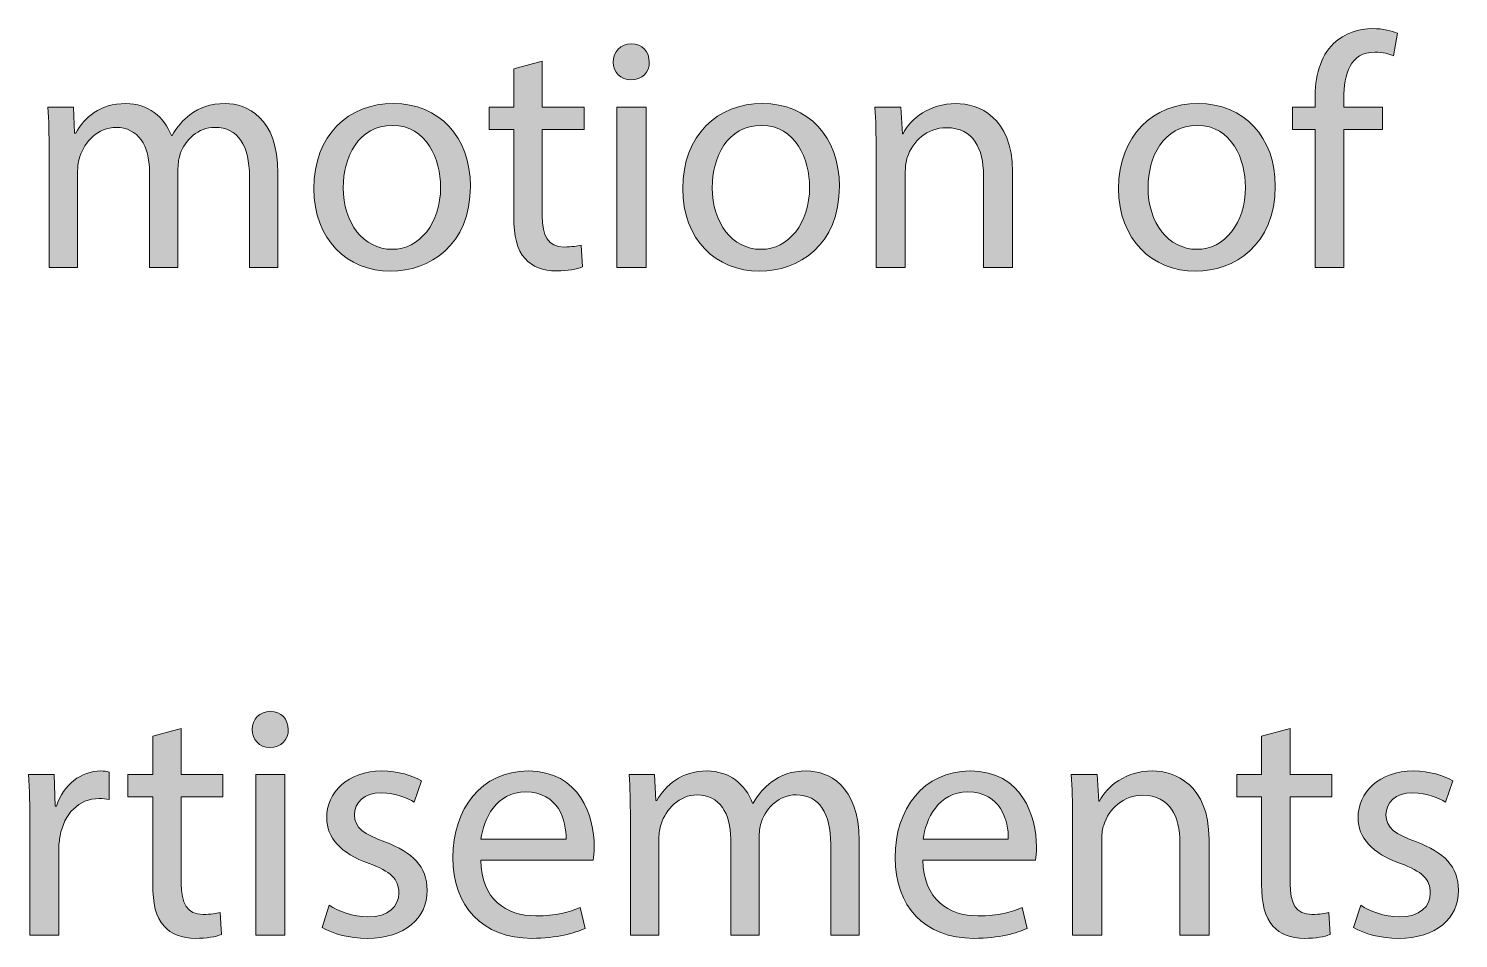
# Model space of a CAD drawing. Header units: inches. Extents: x 0.1 to 22.4, y -34.4 to -0.1.
# Drawn here: x 8.022 to 9.82, y -8.109 to -6.966 of the extents above; entities that cross this region are included whole.
import ezdxf

# ---------------------------------------------------------------- set-up
doc = ezdxf.new("R2010")
doc.units = ezdxf.units.IN
doc.header["$MEASUREMENT"] = 0
doc.layers.add('Layer 1', color=7, linetype='Continuous')

# ---------------------------------------------------------------- blocks, each defined once
blk = doc.blocks.new('block 9')
at = {"layer": 'Layer 1', "true_color": 0x231f20}
h = blk.add_hatch(color=250, dxfattribs=at)
h.dxf.hatch_style = 2
edge = h.paths.add_edge_path()
edge.add_spline(control_points=[(9.6399, -7.2661), (9.6399, -7.2661), (9.6399, -7.0924), (9.6399, -7.0924), (9.6399, -7.0924), (9.6116, -7.0924), (9.6116, -7.0924), (9.6116, -7.0924), (9.6116, -7.0645), (9.6116, -7.0645), (9.6116, -7.0645), (9.6399, -7.0645), (9.6399, -7.0645), (9.6399, -7.0645), (9.6399, -7.0549), (9.6399, -7.0549), (9.6399, -7.0266), (9.6462, -7.0007), (9.6632, -6.9845), (9.677, -6.9711), (9.6953, -6.9657), (9.7124, -6.9657), (9.7253, -6.9657), (9.7366, -6.9686), (9.7437, -6.9716), (9.7437, -6.9716), (9.7387, -6.9999), (9.7387, -6.9999), (9.7332, -6.9974), (9.7257, -6.9953), (9.7153, -6.9953), (9.6841, -6.9953), (9.6762, -7.0228), (9.6762, -7.0536), (9.6762, -7.0536), (9.6762, -7.0645), (9.6762, -7.0645), (9.6762, -7.0645), (9.7249, -7.0645), (9.7249, -7.0645), (9.7249, -7.0645), (9.7249, -7.0924), (9.7249, -7.0924), (9.7249, -7.0924), (9.6762, -7.0924), (9.6762, -7.0924), (9.6762, -7.0924), (9.6762, -7.2661), (9.6762, -7.2661), (9.6762, -7.2661), (9.6399, -7.2661), (9.6399, -7.2661)], knot_values=[0, 0, 0, 0, 1, 1, 1, 2, 2, 2, 3, 3, 3, 4, 4, 4, 5, 5, 5, 6, 6, 6, 7, 7, 7, 8, 8, 8, 9, 9, 9, 10, 10, 10, 11, 11, 11, 12, 12, 12, 13, 13, 13, 14, 14, 14, 15, 15, 15, 16, 16, 16, 17, 17, 17, 17], degree=3, periodic=1)
h = blk.add_hatch(color=250, dxfattribs=at)
h.dxf.hatch_style = 2
edge = h.paths.add_edge_path()
edge.add_spline(control_points=[(8.8024, -7.0078), (8.8028, -7.0203), (8.7937, -7.0303), (8.7791, -7.0303), (8.7662, -7.0303), (8.757, -7.0203), (8.757, -7.0078), (8.757, -6.9949), (8.7666, -6.9849), (8.7799, -6.9849), (8.7937, -6.9849), (8.8024, -6.9949), (8.8024, -7.0078)], knot_values=[0, 0, 0, 0, 1, 1, 1, 2, 2, 2, 3, 3, 3, 4, 4, 4, 4], degree=3, periodic=1)
h.paths.add_polyline_path([(8.7616, -7.2661), (8.7616, -7.0645), (8.7983, -7.0645), (8.7983, -7.2661)])
h = blk.add_hatch(color=250, dxfattribs=at)
h.dxf.hatch_style = 2
edge = h.paths.add_edge_path()
edge.add_spline(control_points=[(8.6678, -7.0066), (8.6678, -7.0066), (8.6678, -7.0645), (8.6678, -7.0645), (8.6678, -7.0645), (8.7203, -7.0645), (8.7203, -7.0645), (8.7203, -7.0645), (8.7203, -7.0924), (8.7203, -7.0924), (8.7203, -7.0924), (8.6678, -7.0924), (8.6678, -7.0924), (8.6678, -7.0924), (8.6678, -7.2011), (8.6678, -7.2011), (8.6678, -7.2261), (8.6749, -7.2403), (8.6953, -7.2403), (8.7049, -7.2403), (8.712, -7.239), (8.7166, -7.2378), (8.7166, -7.2378), (8.7183, -7.2653), (8.7183, -7.2653), (8.7112, -7.2682), (8.6999, -7.2703), (8.6858, -7.2703), (8.6687, -7.2703), (8.6549, -7.2649), (8.6462, -7.2549), (8.6358, -7.244), (8.632, -7.2261), (8.632, -7.2024), (8.632, -7.2024), (8.632, -7.0924), (8.632, -7.0924), (8.632, -7.0924), (8.6008, -7.0924), (8.6008, -7.0924), (8.6008, -7.0924), (8.6008, -7.0645), (8.6008, -7.0645), (8.6008, -7.0645), (8.632, -7.0645), (8.632, -7.0645), (8.632, -7.0645), (8.632, -7.0161), (8.632, -7.0161), (8.632, -7.0161), (8.6678, -7.0066), (8.6678, -7.0066)], knot_values=[0, 0, 0, 0, 1, 1, 1, 2, 2, 2, 3, 3, 3, 4, 4, 4, 5, 5, 5, 6, 6, 6, 7, 7, 7, 8, 8, 8, 9, 9, 9, 10, 10, 10, 11, 11, 11, 12, 12, 12, 13, 13, 13, 14, 14, 14, 15, 15, 15, 16, 16, 16, 17, 17, 17, 17], degree=3, periodic=1)
h = blk.add_hatch(color=250, dxfattribs=at)
h.dxf.hatch_style = 2
edge = h.paths.add_edge_path()
edge.add_spline(control_points=[(8.0474, -7.1191), (8.0474, -7.0982), (8.047, -7.0811), (8.0458, -7.0645), (8.0458, -7.0645), (8.0779, -7.0645), (8.0779, -7.0645), (8.0779, -7.0645), (8.0795, -7.097), (8.0795, -7.097), (8.0795, -7.097), (8.0808, -7.097), (8.0808, -7.097), (8.092, -7.0778), (8.1108, -7.0599), (8.1441, -7.0599), (8.1716, -7.0599), (8.1924, -7.0766), (8.2012, -7.1003), (8.2012, -7.1003), (8.202, -7.1003), (8.202, -7.1003), (8.2083, -7.0891), (8.2162, -7.0803), (8.2245, -7.074), (8.2366, -7.0649), (8.2499, -7.0599), (8.2691, -7.0599), (8.2958, -7.0599), (8.3353, -7.0774), (8.3353, -7.1474), (8.3353, -7.1474), (8.3353, -7.2661), (8.3353, -7.2661), (8.3353, -7.2661), (8.2995, -7.2661), (8.2995, -7.2661), (8.2995, -7.2661), (8.2995, -7.152), (8.2995, -7.152), (8.2995, -7.1132), (8.2853, -7.0899), (8.2558, -7.0899), (8.2349, -7.0899), (8.2187, -7.1053), (8.2124, -7.1232), (8.2108, -7.1282), (8.2095, -7.1349), (8.2095, -7.1415), (8.2095, -7.1415), (8.2095, -7.2661), (8.2095, -7.2661), (8.2095, -7.2661), (8.1737, -7.2661), (8.1737, -7.2661), (8.1737, -7.2661), (8.1737, -7.1453), (8.1737, -7.1453), (8.1737, -7.1132), (8.1595, -7.0899), (8.1316, -7.0899), (8.1087, -7.0899), (8.092, -7.1082), (8.0862, -7.1265), (8.0841, -7.132), (8.0833, -7.1382), (8.0833, -7.1445), (8.0833, -7.1445), (8.0833, -7.2661), (8.0833, -7.2661), (8.0833, -7.2661), (8.0474, -7.2661), (8.0474, -7.2661), (8.0474, -7.2661), (8.0474, -7.1191), (8.0474, -7.1191)], knot_values=[0, 0, 0, 0, 1, 1, 1, 2, 2, 2, 3, 3, 3, 4, 4, 4, 5, 5, 5, 6, 6, 6, 7, 7, 7, 8, 8, 8, 9, 9, 9, 10, 10, 10, 11, 11, 11, 12, 12, 12, 13, 13, 13, 14, 14, 14, 15, 15, 15, 16, 16, 16, 17, 17, 17, 18, 18, 18, 19, 19, 19, 20, 20, 20, 21, 21, 21, 22, 22, 22, 23, 23, 23, 24, 24, 24, 25, 25, 25, 25], degree=3, periodic=1)
h = blk.add_hatch(color=250, dxfattribs=at)
h.dxf.hatch_style = 2
edge = h.paths.add_edge_path()
edge.add_spline(control_points=[(8.5774, -7.1636), (8.5774, -7.2382), (8.5258, -7.2707), (8.477, -7.2707), (8.4224, -7.2707), (8.3804, -7.2307), (8.3804, -7.167), (8.3804, -7.0995), (8.4245, -7.0599), (8.4804, -7.0599), (8.5383, -7.0599), (8.5774, -7.102), (8.5774, -7.1636)], knot_values=[0, 0, 0, 0, 1, 1, 1, 2, 2, 2, 3, 3, 3, 4, 4, 4, 4], degree=3, periodic=1)
edge = h.paths.add_edge_path()
edge.add_spline(control_points=[(8.4174, -7.1657), (8.4174, -7.2099), (8.4429, -7.2432), (8.4787, -7.2432), (8.5137, -7.2432), (8.5399, -7.2103), (8.5399, -7.1649), (8.5399, -7.1307), (8.5228, -7.0874), (8.4795, -7.0874), (8.4362, -7.0874), (8.4174, -7.1274), (8.4174, -7.1657)], knot_values=[0, 0, 0, 0, 1, 1, 1, 2, 2, 2, 3, 3, 3, 4, 4, 4, 4], degree=3, periodic=1)
h = blk.add_hatch(color=250, dxfattribs=at)
h.dxf.hatch_style = 2
edge = h.paths.add_edge_path()
edge.add_spline(control_points=[(9.0416, -7.1636), (9.0416, -7.2382), (8.9899, -7.2707), (8.9412, -7.2707), (8.8866, -7.2707), (8.8445, -7.2307), (8.8445, -7.167), (8.8445, -7.0995), (8.8887, -7.0599), (8.9445, -7.0599), (9.0024, -7.0599), (9.0416, -7.102), (9.0416, -7.1636)], knot_values=[0, 0, 0, 0, 1, 1, 1, 2, 2, 2, 3, 3, 3, 4, 4, 4, 4], degree=3, periodic=1)
edge = h.paths.add_edge_path()
edge.add_spline(control_points=[(8.8816, -7.1657), (8.8816, -7.2099), (8.907, -7.2432), (8.9428, -7.2432), (8.9778, -7.2432), (9.0041, -7.2103), (9.0041, -7.1649), (9.0041, -7.1307), (8.987, -7.0874), (8.9437, -7.0874), (8.9003, -7.0874), (8.8816, -7.1274), (8.8816, -7.1657)], knot_values=[0, 0, 0, 0, 1, 1, 1, 2, 2, 2, 3, 3, 3, 4, 4, 4, 4], degree=3, periodic=1)
h = blk.add_hatch(color=250, dxfattribs=at)
h.dxf.hatch_style = 2
edge = h.paths.add_edge_path()
edge.add_spline(control_points=[(9.0878, -7.1191), (9.0878, -7.0982), (9.0874, -7.0811), (9.0862, -7.0645), (9.0862, -7.0645), (9.1187, -7.0645), (9.1187, -7.0645), (9.1187, -7.0645), (9.1208, -7.0978), (9.1208, -7.0978), (9.1208, -7.0978), (9.1216, -7.0978), (9.1216, -7.0978), (9.1316, -7.0786), (9.1549, -7.0599), (9.1883, -7.0599), (9.2162, -7.0599), (9.2595, -7.0766), (9.2595, -7.1457), (9.2595, -7.1457), (9.2595, -7.2661), (9.2595, -7.2661), (9.2595, -7.2661), (9.2228, -7.2661), (9.2228, -7.2661), (9.2228, -7.2661), (9.2228, -7.1499), (9.2228, -7.1499), (9.2228, -7.1174), (9.2108, -7.0903), (9.1762, -7.0903), (9.152, -7.0903), (9.1333, -7.1074), (9.127, -7.1278), (9.1253, -7.1324), (9.1245, -7.1386), (9.1245, -7.1449), (9.1245, -7.1449), (9.1245, -7.2661), (9.1245, -7.2661), (9.1245, -7.2661), (9.0878, -7.2661), (9.0878, -7.2661), (9.0878, -7.2661), (9.0878, -7.1191), (9.0878, -7.1191)], knot_values=[0, 0, 0, 0, 1, 1, 1, 2, 2, 2, 3, 3, 3, 4, 4, 4, 5, 5, 5, 6, 6, 6, 7, 7, 7, 8, 8, 8, 9, 9, 9, 10, 10, 10, 11, 11, 11, 12, 12, 12, 13, 13, 13, 14, 14, 14, 15, 15, 15, 15], degree=3, periodic=1)
h = blk.add_hatch(color=250, dxfattribs=at)
h.dxf.hatch_style = 2
edge = h.paths.add_edge_path()
edge.add_spline(control_points=[(9.5899, -7.1636), (9.5899, -7.2382), (9.5382, -7.2707), (9.4895, -7.2707), (9.4349, -7.2707), (9.3928, -7.2307), (9.3928, -7.167), (9.3928, -7.0995), (9.437, -7.0599), (9.4928, -7.0599), (9.5507, -7.0599), (9.5899, -7.102), (9.5899, -7.1636)], knot_values=[0, 0, 0, 0, 1, 1, 1, 2, 2, 2, 3, 3, 3, 4, 4, 4, 4], degree=3, periodic=1)
edge = h.paths.add_edge_path()
edge.add_spline(control_points=[(9.4299, -7.1657), (9.4299, -7.2099), (9.4553, -7.2432), (9.4912, -7.2432), (9.5262, -7.2432), (9.5524, -7.2103), (9.5524, -7.1649), (9.5524, -7.1307), (9.5353, -7.0874), (9.492, -7.0874), (9.4487, -7.0874), (9.4299, -7.1274), (9.4299, -7.1657)], knot_values=[0, 0, 0, 0, 1, 1, 1, 2, 2, 2, 3, 3, 3, 4, 4, 4, 4], degree=3, periodic=1)
at = {"layer": 'Layer 1', "lineweight": 0}
blk.add_lwpolyline([(8.7616, -7.2661), (8.7616, -7.0645), (8.7983, -7.0645), (8.7983, -7.2661), (8.7616, -7.2661)], dxfattribs=at)
for points, knots in [([(9.6399, -7.2661), (9.6399, -7.2661), (9.6399, -7.0924), (9.6399, -7.0924), (9.6399, -7.0924), (9.6116, -7.0924), (9.6116, -7.0924), (9.6116, -7.0924), (9.6116, -7.0645), (9.6116, -7.0645), (9.6116, -7.0645), (9.6399, -7.0645), (9.6399, -7.0645), (9.6399, -7.0645), (9.6399, -7.0549), (9.6399, -7.0549), (9.6399, -7.0266), (9.6462, -7.0007), (9.6632, -6.9845), (9.677, -6.9711), (9.6953, -6.9657), (9.7124, -6.9657), (9.7253, -6.9657), (9.7366, -6.9686), (9.7437, -6.9716), (9.7437, -6.9716), (9.7387, -6.9999), (9.7387, -6.9999), (9.7332, -6.9974), (9.7257, -6.9953), (9.7153, -6.9953), (9.6841, -6.9953), (9.6762, -7.0228), (9.6762, -7.0536), (9.6762, -7.0536), (9.6762, -7.0645), (9.6762, -7.0645), (9.6762, -7.0645), (9.7249, -7.0645), (9.7249, -7.0645), (9.7249, -7.0645), (9.7249, -7.0924), (9.7249, -7.0924), (9.7249, -7.0924), (9.6762, -7.0924), (9.6762, -7.0924), (9.6762, -7.0924), (9.6762, -7.2661), (9.6762, -7.2661), (9.6762, -7.2661), (9.6399, -7.2661), (9.6399, -7.2661)], [0, 0, 0, 0, 1, 1, 1, 2, 2, 2, 3, 3, 3, 4, 4, 4, 5, 5, 5, 6, 6, 6, 7, 7, 7, 8, 8, 8, 9, 9, 9, 10, 10, 10, 11, 11, 11, 12, 12, 12, 13, 13, 13, 14, 14, 14, 15, 15, 15, 16, 16, 16, 17, 17, 17, 17]), ([(8.8024, -7.0078), (8.8028, -7.0203), (8.7937, -7.0303), (8.7791, -7.0303), (8.7662, -7.0303), (8.757, -7.0203), (8.757, -7.0078), (8.757, -6.9949), (8.7666, -6.9849), (8.7799, -6.9849), (8.7937, -6.9849), (8.8024, -6.9949), (8.8024, -7.0078)], [0, 0, 0, 0, 1, 1, 1, 2, 2, 2, 3, 3, 3, 4, 4, 4, 4]), ([(8.6678, -7.0066), (8.6678, -7.0066), (8.6678, -7.0645), (8.6678, -7.0645), (8.6678, -7.0645), (8.7203, -7.0645), (8.7203, -7.0645), (8.7203, -7.0645), (8.7203, -7.0924), (8.7203, -7.0924), (8.7203, -7.0924), (8.6678, -7.0924), (8.6678, -7.0924), (8.6678, -7.0924), (8.6678, -7.2011), (8.6678, -7.2011), (8.6678, -7.2261), (8.6749, -7.2403), (8.6953, -7.2403), (8.7049, -7.2403), (8.712, -7.239), (8.7166, -7.2378), (8.7166, -7.2378), (8.7183, -7.2653), (8.7183, -7.2653), (8.7112, -7.2682), (8.6999, -7.2703), (8.6858, -7.2703), (8.6687, -7.2703), (8.6549, -7.2649), (8.6462, -7.2549), (8.6358, -7.244), (8.632, -7.2261), (8.632, -7.2024), (8.632, -7.2024), (8.632, -7.0924), (8.632, -7.0924), (8.632, -7.0924), (8.6008, -7.0924), (8.6008, -7.0924), (8.6008, -7.0924), (8.6008, -7.0645), (8.6008, -7.0645), (8.6008, -7.0645), (8.632, -7.0645), (8.632, -7.0645), (8.632, -7.0645), (8.632, -7.0161), (8.632, -7.0161), (8.632, -7.0161), (8.6678, -7.0066), (8.6678, -7.0066)], [0, 0, 0, 0, 1, 1, 1, 2, 2, 2, 3, 3, 3, 4, 4, 4, 5, 5, 5, 6, 6, 6, 7, 7, 7, 8, 8, 8, 9, 9, 9, 10, 10, 10, 11, 11, 11, 12, 12, 12, 13, 13, 13, 14, 14, 14, 15, 15, 15, 16, 16, 16, 17, 17, 17, 17]), ([(8.0474, -7.1191), (8.0474, -7.0982), (8.047, -7.0811), (8.0458, -7.0645), (8.0458, -7.0645), (8.0779, -7.0645), (8.0779, -7.0645), (8.0779, -7.0645), (8.0795, -7.097), (8.0795, -7.097), (8.0795, -7.097), (8.0808, -7.097), (8.0808, -7.097), (8.092, -7.0778), (8.1108, -7.0599), (8.1441, -7.0599), (8.1716, -7.0599), (8.1924, -7.0766), (8.2012, -7.1003), (8.2012, -7.1003), (8.202, -7.1003), (8.202, -7.1003), (8.2083, -7.0891), (8.2162, -7.0803), (8.2245, -7.074), (8.2366, -7.0649), (8.2499, -7.0599), (8.2691, -7.0599), (8.2958, -7.0599), (8.3353, -7.0774), (8.3353, -7.1474), (8.3353, -7.1474), (8.3353, -7.2661), (8.3353, -7.2661), (8.3353, -7.2661), (8.2995, -7.2661), (8.2995, -7.2661), (8.2995, -7.2661), (8.2995, -7.152), (8.2995, -7.152), (8.2995, -7.1132), (8.2853, -7.0899), (8.2558, -7.0899), (8.2349, -7.0899), (8.2187, -7.1053), (8.2124, -7.1232), (8.2108, -7.1282), (8.2095, -7.1349), (8.2095, -7.1415), (8.2095, -7.1415), (8.2095, -7.2661), (8.2095, -7.2661), (8.2095, -7.2661), (8.1737, -7.2661), (8.1737, -7.2661), (8.1737, -7.2661), (8.1737, -7.1453), (8.1737, -7.1453), (8.1737, -7.1132), (8.1595, -7.0899), (8.1316, -7.0899), (8.1087, -7.0899), (8.092, -7.1082), (8.0862, -7.1265), (8.0841, -7.132), (8.0833, -7.1382), (8.0833, -7.1445), (8.0833, -7.1445), (8.0833, -7.2661), (8.0833, -7.2661), (8.0833, -7.2661), (8.0474, -7.2661), (8.0474, -7.2661), (8.0474, -7.2661), (8.0474, -7.1191), (8.0474, -7.1191)], [0, 0, 0, 0, 1, 1, 1, 2, 2, 2, 3, 3, 3, 4, 4, 4, 5, 5, 5, 6, 6, 6, 7, 7, 7, 8, 8, 8, 9, 9, 9, 10, 10, 10, 11, 11, 11, 12, 12, 12, 13, 13, 13, 14, 14, 14, 15, 15, 15, 16, 16, 16, 17, 17, 17, 18, 18, 18, 19, 19, 19, 20, 20, 20, 21, 21, 21, 22, 22, 22, 23, 23, 23, 24, 24, 24, 25, 25, 25, 25]), ([(8.5774, -7.1636), (8.5774, -7.2382), (8.5258, -7.2707), (8.477, -7.2707), (8.4224, -7.2707), (8.3804, -7.2307), (8.3804, -7.167), (8.3804, -7.0995), (8.4245, -7.0599), (8.4804, -7.0599), (8.5383, -7.0599), (8.5774, -7.102), (8.5774, -7.1636)], [0, 0, 0, 0, 1, 1, 1, 2, 2, 2, 3, 3, 3, 4, 4, 4, 4]), ([(9.0416, -7.1636), (9.0416, -7.2382), (8.9899, -7.2707), (8.9412, -7.2707), (8.8866, -7.2707), (8.8445, -7.2307), (8.8445, -7.167), (8.8445, -7.0995), (8.8887, -7.0599), (8.9445, -7.0599), (9.0024, -7.0599), (9.0416, -7.102), (9.0416, -7.1636)], [0, 0, 0, 0, 1, 1, 1, 2, 2, 2, 3, 3, 3, 4, 4, 4, 4]), ([(9.0878, -7.1191), (9.0878, -7.0982), (9.0874, -7.0811), (9.0862, -7.0645), (9.0862, -7.0645), (9.1187, -7.0645), (9.1187, -7.0645), (9.1187, -7.0645), (9.1208, -7.0978), (9.1208, -7.0978), (9.1208, -7.0978), (9.1216, -7.0978), (9.1216, -7.0978), (9.1316, -7.0786), (9.1549, -7.0599), (9.1883, -7.0599), (9.2162, -7.0599), (9.2595, -7.0766), (9.2595, -7.1457), (9.2595, -7.1457), (9.2595, -7.2661), (9.2595, -7.2661), (9.2595, -7.2661), (9.2228, -7.2661), (9.2228, -7.2661), (9.2228, -7.2661), (9.2228, -7.1499), (9.2228, -7.1499), (9.2228, -7.1174), (9.2108, -7.0903), (9.1762, -7.0903), (9.152, -7.0903), (9.1333, -7.1074), (9.127, -7.1278), (9.1253, -7.1324), (9.1245, -7.1386), (9.1245, -7.1449), (9.1245, -7.1449), (9.1245, -7.2661), (9.1245, -7.2661), (9.1245, -7.2661), (9.0878, -7.2661), (9.0878, -7.2661), (9.0878, -7.2661), (9.0878, -7.1191), (9.0878, -7.1191)], [0, 0, 0, 0, 1, 1, 1, 2, 2, 2, 3, 3, 3, 4, 4, 4, 5, 5, 5, 6, 6, 6, 7, 7, 7, 8, 8, 8, 9, 9, 9, 10, 10, 10, 11, 11, 11, 12, 12, 12, 13, 13, 13, 14, 14, 14, 15, 15, 15, 15]), ([(9.5899, -7.1636), (9.5899, -7.2382), (9.5382, -7.2707), (9.4895, -7.2707), (9.4349, -7.2707), (9.3928, -7.2307), (9.3928, -7.167), (9.3928, -7.0995), (9.437, -7.0599), (9.4928, -7.0599), (9.5507, -7.0599), (9.5899, -7.102), (9.5899, -7.1636)], [0, 0, 0, 0, 1, 1, 1, 2, 2, 2, 3, 3, 3, 4, 4, 4, 4]), ([(8.4174, -7.1657), (8.4174, -7.2099), (8.4429, -7.2432), (8.4787, -7.2432), (8.5137, -7.2432), (8.5399, -7.2103), (8.5399, -7.1649), (8.5399, -7.1307), (8.5228, -7.0874), (8.4795, -7.0874), (8.4362, -7.0874), (8.4174, -7.1274), (8.4174, -7.1657)], [0, 0, 0, 0, 1, 1, 1, 2, 2, 2, 3, 3, 3, 4, 4, 4, 4]), ([(8.8816, -7.1657), (8.8816, -7.2099), (8.907, -7.2432), (8.9428, -7.2432), (8.9778, -7.2432), (9.0041, -7.2103), (9.0041, -7.1649), (9.0041, -7.1307), (8.987, -7.0874), (8.9437, -7.0874), (8.9003, -7.0874), (8.8816, -7.1274), (8.8816, -7.1657)], [0, 0, 0, 0, 1, 1, 1, 2, 2, 2, 3, 3, 3, 4, 4, 4, 4]), ([(9.4299, -7.1657), (9.4299, -7.2099), (9.4553, -7.2432), (9.4912, -7.2432), (9.5262, -7.2432), (9.5524, -7.2103), (9.5524, -7.1649), (9.5524, -7.1307), (9.5353, -7.0874), (9.492, -7.0874), (9.4487, -7.0874), (9.4299, -7.1274), (9.4299, -7.1657)], [0, 0, 0, 0, 1, 1, 1, 2, 2, 2, 3, 3, 3, 4, 4, 4, 4])]:
    blk.add_open_spline(points, degree=3, knots=knots, dxfattribs=at)
blk = doc.blocks.new('block 10')
at = {"layer": 'Layer 1', "true_color": 0x231f20}
h = blk.add_hatch(color=250, dxfattribs=at)
h.dxf.hatch_style = 2
edge = h.paths.add_edge_path()
edge.add_spline(control_points=[(8.3482, -7.847), (8.3487, -7.8595), (8.3395, -7.8695), (8.3249, -7.8695), (8.312, -7.8695), (8.3028, -7.8595), (8.3028, -7.847), (8.3028, -7.834), (8.3124, -7.824), (8.3257, -7.824), (8.3395, -7.824), (8.3482, -7.834), (8.3482, -7.847)], knot_values=[0, 0, 0, 0, 1, 1, 1, 2, 2, 2, 3, 3, 3, 4, 4, 4, 4], degree=3, periodic=1)
h.paths.add_polyline_path([(8.3074, -8.1053), (8.3074, -7.9036), (8.3441, -7.9036), (8.3441, -8.1053)])
h = blk.add_hatch(color=250, dxfattribs=at)
h.dxf.hatch_style = 2
edge = h.paths.add_edge_path()
edge.add_spline(control_points=[(8.2137, -7.8457), (8.2137, -7.8457), (8.2137, -7.9036), (8.2137, -7.9036), (8.2137, -7.9036), (8.2661, -7.9036), (8.2661, -7.9036), (8.2661, -7.9036), (8.2661, -7.9315), (8.2661, -7.9315), (8.2661, -7.9315), (8.2137, -7.9315), (8.2137, -7.9315), (8.2137, -7.9315), (8.2137, -8.0403), (8.2137, -8.0403), (8.2137, -8.0653), (8.2207, -8.0794), (8.2411, -8.0794), (8.2507, -8.0794), (8.2578, -8.0782), (8.2624, -8.0769), (8.2624, -8.0769), (8.2641, -8.1044), (8.2641, -8.1044), (8.257, -8.1074), (8.2457, -8.1094), (8.2316, -8.1094), (8.2145, -8.1094), (8.2007, -8.104), (8.192, -8.094), (8.1816, -8.0832), (8.1778, -8.0653), (8.1778, -8.0415), (8.1778, -8.0415), (8.1778, -7.9315), (8.1778, -7.9315), (8.1778, -7.9315), (8.1466, -7.9315), (8.1466, -7.9315), (8.1466, -7.9315), (8.1466, -7.9036), (8.1466, -7.9036), (8.1466, -7.9036), (8.1778, -7.9036), (8.1778, -7.9036), (8.1778, -7.9036), (8.1778, -7.8553), (8.1778, -7.8553), (8.1778, -7.8553), (8.2137, -7.8457), (8.2137, -7.8457)], knot_values=[0, 0, 0, 0, 1, 1, 1, 2, 2, 2, 3, 3, 3, 4, 4, 4, 5, 5, 5, 6, 6, 6, 7, 7, 7, 8, 8, 8, 9, 9, 9, 10, 10, 10, 11, 11, 11, 12, 12, 12, 13, 13, 13, 14, 14, 14, 15, 15, 15, 16, 16, 16, 17, 17, 17, 17], degree=3, periodic=1)
h = blk.add_hatch(color=250, dxfattribs=at)
h.dxf.hatch_style = 2
edge = h.paths.add_edge_path()
edge.add_spline(control_points=[(9.6086, -7.8457), (9.6086, -7.8457), (9.6086, -7.9036), (9.6086, -7.9036), (9.6086, -7.9036), (9.6611, -7.9036), (9.6611, -7.9036), (9.6611, -7.9036), (9.6611, -7.9315), (9.6611, -7.9315), (9.6611, -7.9315), (9.6086, -7.9315), (9.6086, -7.9315), (9.6086, -7.9315), (9.6086, -8.0403), (9.6086, -8.0403), (9.6086, -8.0653), (9.6157, -8.0794), (9.6361, -8.0794), (9.6457, -8.0794), (9.6528, -8.0782), (9.6574, -8.0769), (9.6574, -8.0769), (9.6591, -8.1044), (9.6591, -8.1044), (9.652, -8.1074), (9.6407, -8.1094), (9.6266, -8.1094), (9.6095, -8.1094), (9.5957, -8.104), (9.587, -8.094), (9.5766, -8.0832), (9.5728, -8.0653), (9.5728, -8.0415), (9.5728, -8.0415), (9.5728, -7.9315), (9.5728, -7.9315), (9.5728, -7.9315), (9.5416, -7.9315), (9.5416, -7.9315), (9.5416, -7.9315), (9.5416, -7.9036), (9.5416, -7.9036), (9.5416, -7.9036), (9.5728, -7.9036), (9.5728, -7.9036), (9.5728, -7.9036), (9.5728, -7.8553), (9.5728, -7.8553), (9.5728, -7.8553), (9.6086, -7.8457), (9.6086, -7.8457)], knot_values=[0, 0, 0, 0, 1, 1, 1, 2, 2, 2, 3, 3, 3, 4, 4, 4, 5, 5, 5, 6, 6, 6, 7, 7, 7, 8, 8, 8, 9, 9, 9, 10, 10, 10, 11, 11, 11, 12, 12, 12, 13, 13, 13, 14, 14, 14, 15, 15, 15, 16, 16, 16, 17, 17, 17, 17], degree=3, periodic=1)
h = blk.add_hatch(color=250, dxfattribs=at)
h.dxf.hatch_style = 2
edge = h.paths.add_edge_path()
edge.add_spline(control_points=[(8.0232, -7.9665), (8.0232, -7.9428), (8.0228, -7.9224), (8.0216, -7.9036), (8.0216, -7.9036), (8.0537, -7.9036), (8.0537, -7.9036), (8.0537, -7.9036), (8.0549, -7.9432), (8.0549, -7.9432), (8.0549, -7.9432), (8.0566, -7.9432), (8.0566, -7.9432), (8.0657, -7.9161), (8.0878, -7.899), (8.1124, -7.899), (8.1166, -7.899), (8.1195, -7.8995), (8.1228, -7.9003), (8.1228, -7.9003), (8.1228, -7.9349), (8.1228, -7.9349), (8.1191, -7.934), (8.1153, -7.9336), (8.1103, -7.9336), (8.0845, -7.9336), (8.0662, -7.9532), (8.0612, -7.9807), (8.0603, -7.9857), (8.0595, -7.9915), (8.0595, -7.9978), (8.0595, -7.9978), (8.0595, -8.1053), (8.0595, -8.1053), (8.0595, -8.1053), (8.0232, -8.1053), (8.0232, -8.1053), (8.0232, -8.1053), (8.0232, -7.9665), (8.0232, -7.9665)], knot_values=[0, 0, 0, 0, 1, 1, 1, 2, 2, 2, 3, 3, 3, 4, 4, 4, 5, 5, 5, 6, 6, 6, 7, 7, 7, 8, 8, 8, 9, 9, 9, 10, 10, 10, 11, 11, 11, 12, 12, 12, 13, 13, 13, 13], degree=3, periodic=1)
h = blk.add_hatch(color=250, dxfattribs=at)
h.dxf.hatch_style = 2
edge = h.paths.add_edge_path()
edge.add_spline(control_points=[(8.3999, -8.0678), (8.4107, -8.0749), (8.4299, -8.0824), (8.4482, -8.0824), (8.4749, -8.0824), (8.4874, -8.069), (8.4874, -8.0524), (8.4874, -8.0349), (8.477, -8.0253), (8.4499, -8.0153), (8.4136, -8.0024), (8.3966, -7.9824), (8.3966, -7.9582), (8.3966, -7.9257), (8.4228, -7.899), (8.4661, -7.899), (8.4866, -7.899), (8.5045, -7.9049), (8.5157, -7.9115), (8.5157, -7.9115), (8.5066, -7.9382), (8.5066, -7.9382), (8.4986, -7.9332), (8.4841, -7.9265), (8.4653, -7.9265), (8.4437, -7.9265), (8.4316, -7.939), (8.4316, -7.954), (8.4316, -7.9707), (8.4437, -7.9782), (8.4699, -7.9882), (8.5049, -8.0015), (8.5228, -8.019), (8.5228, -8.049), (8.5228, -8.0844), (8.4953, -8.1094), (8.4474, -8.1094), (8.4253, -8.1094), (8.4049, -8.104), (8.3907, -8.0957), (8.3907, -8.0957), (8.3999, -8.0678), (8.3999, -8.0678)], knot_values=[0, 0, 0, 0, 1, 1, 1, 2, 2, 2, 3, 3, 3, 4, 4, 4, 5, 5, 5, 6, 6, 6, 7, 7, 7, 8, 8, 8, 9, 9, 9, 10, 10, 10, 11, 11, 11, 12, 12, 12, 13, 13, 13, 14, 14, 14, 14], degree=3, periodic=1)
h = blk.add_hatch(color=250, dxfattribs=at)
h.dxf.hatch_style = 2
edge = h.paths.add_edge_path()
edge.add_spline(control_points=[(8.5903, -8.0111), (8.5911, -8.0607), (8.6228, -8.0811), (8.6595, -8.0811), (8.6857, -8.0811), (8.7016, -8.0765), (8.7153, -8.0707), (8.7153, -8.0707), (8.7216, -8.0969), (8.7216, -8.0969), (8.7086, -8.1028), (8.6866, -8.1094), (8.6545, -8.1094), (8.5924, -8.1094), (8.5553, -8.0686), (8.5553, -8.0078), (8.5553, -7.947), (8.5911, -7.899), (8.6499, -7.899), (8.7157, -7.899), (8.7332, -7.9569), (8.7332, -7.994), (8.7332, -8.0015), (8.7324, -8.0074), (8.732, -8.0111), (8.732, -8.0111), (8.5903, -8.0111), (8.5903, -8.0111)], knot_values=[0, 0, 0, 0, 1, 1, 1, 2, 2, 2, 3, 3, 3, 4, 4, 4, 5, 5, 5, 6, 6, 6, 7, 7, 7, 8, 8, 8, 9, 9, 9, 9], degree=3, periodic=1)
edge = h.paths.add_edge_path()
edge.add_spline(control_points=[(8.6978, -7.9849), (8.6982, -7.9615), (8.6882, -7.9253), (8.647, -7.9253), (8.6099, -7.9253), (8.5936, -7.9595), (8.5907, -7.9849), (8.5907, -7.9849), (8.6978, -7.9849), (8.6978, -7.9849)], knot_values=[0, 0, 0, 0, 1, 1, 1, 2, 2, 2, 3, 3, 3, 3], degree=3, periodic=1)
h = blk.add_hatch(color=250, dxfattribs=at)
h.dxf.hatch_style = 2
edge = h.paths.add_edge_path()
edge.add_spline(control_points=[(8.7786, -7.9582), (8.7786, -7.9374), (8.7782, -7.9203), (8.777, -7.9036), (8.777, -7.9036), (8.8091, -7.9036), (8.8091, -7.9036), (8.8091, -7.9036), (8.8107, -7.9361), (8.8107, -7.9361), (8.8107, -7.9361), (8.812, -7.9361), (8.812, -7.9361), (8.8232, -7.917), (8.842, -7.899), (8.8753, -7.899), (8.9028, -7.899), (8.9236, -7.9157), (8.9324, -7.9395), (8.9324, -7.9395), (8.9332, -7.9395), (8.9332, -7.9395), (8.9395, -7.9282), (8.9474, -7.9195), (8.9557, -7.9132), (8.9678, -7.904), (8.9811, -7.899), (9.0003, -7.899), (9.027, -7.899), (9.0665, -7.9165), (9.0665, -7.9865), (9.0665, -7.9865), (9.0665, -8.1053), (9.0665, -8.1053), (9.0665, -8.1053), (9.0307, -8.1053), (9.0307, -8.1053), (9.0307, -8.1053), (9.0307, -7.9911), (9.0307, -7.9911), (9.0307, -7.9524), (9.0166, -7.929), (8.987, -7.929), (8.9661, -7.929), (8.9499, -7.9445), (8.9436, -7.9624), (8.942, -7.9674), (8.9407, -7.974), (8.9407, -7.9807), (8.9407, -7.9807), (8.9407, -8.1053), (8.9407, -8.1053), (8.9407, -8.1053), (8.9049, -8.1053), (8.9049, -8.1053), (8.9049, -8.1053), (8.9049, -7.9844), (8.9049, -7.9844), (8.9049, -7.9524), (8.8907, -7.929), (8.8628, -7.929), (8.8399, -7.929), (8.8232, -7.9474), (8.8174, -7.9657), (8.8153, -7.9711), (8.8145, -7.9774), (8.8145, -7.9836), (8.8145, -7.9836), (8.8145, -8.1053), (8.8145, -8.1053), (8.8145, -8.1053), (8.7786, -8.1053), (8.7786, -8.1053), (8.7786, -8.1053), (8.7786, -7.9582), (8.7786, -7.9582)], knot_values=[0, 0, 0, 0, 1, 1, 1, 2, 2, 2, 3, 3, 3, 4, 4, 4, 5, 5, 5, 6, 6, 6, 7, 7, 7, 8, 8, 8, 9, 9, 9, 10, 10, 10, 11, 11, 11, 12, 12, 12, 13, 13, 13, 14, 14, 14, 15, 15, 15, 16, 16, 16, 17, 17, 17, 18, 18, 18, 19, 19, 19, 20, 20, 20, 21, 21, 21, 22, 22, 22, 23, 23, 23, 24, 24, 24, 25, 25, 25, 25], degree=3, periodic=1)
h = blk.add_hatch(color=250, dxfattribs=at)
h.dxf.hatch_style = 2
edge = h.paths.add_edge_path()
edge.add_spline(control_points=[(9.1466, -8.0111), (9.1474, -8.0607), (9.1791, -8.0811), (9.2157, -8.0811), (9.242, -8.0811), (9.2578, -8.0765), (9.2716, -8.0707), (9.2716, -8.0707), (9.2778, -8.0969), (9.2778, -8.0969), (9.2649, -8.1028), (9.2428, -8.1094), (9.2107, -8.1094), (9.1486, -8.1094), (9.1116, -8.0686), (9.1116, -8.0078), (9.1116, -7.947), (9.1474, -7.899), (9.2061, -7.899), (9.272, -7.899), (9.2895, -7.9569), (9.2895, -7.994), (9.2895, -8.0015), (9.2886, -8.0074), (9.2882, -8.0111), (9.2882, -8.0111), (9.1466, -8.0111), (9.1466, -8.0111)], knot_values=[0, 0, 0, 0, 1, 1, 1, 2, 2, 2, 3, 3, 3, 4, 4, 4, 5, 5, 5, 6, 6, 6, 7, 7, 7, 8, 8, 8, 9, 9, 9, 9], degree=3, periodic=1)
edge = h.paths.add_edge_path()
edge.add_spline(control_points=[(9.2541, -7.9849), (9.2545, -7.9615), (9.2445, -7.9253), (9.2032, -7.9253), (9.1661, -7.9253), (9.1499, -7.9595), (9.147, -7.9849), (9.147, -7.9849), (9.2541, -7.9849), (9.2541, -7.9849)], knot_values=[0, 0, 0, 0, 1, 1, 1, 2, 2, 2, 3, 3, 3, 3], degree=3, periodic=1)
h = blk.add_hatch(color=250, dxfattribs=at)
h.dxf.hatch_style = 2
edge = h.paths.add_edge_path()
edge.add_spline(control_points=[(9.3349, -7.9582), (9.3349, -7.9374), (9.3345, -7.9203), (9.3332, -7.9036), (9.3332, -7.9036), (9.3657, -7.9036), (9.3657, -7.9036), (9.3657, -7.9036), (9.3678, -7.937), (9.3678, -7.937), (9.3678, -7.937), (9.3686, -7.937), (9.3686, -7.937), (9.3786, -7.9178), (9.402, -7.899), (9.4353, -7.899), (9.4632, -7.899), (9.5066, -7.9157), (9.5066, -7.9849), (9.5066, -7.9849), (9.5066, -8.1053), (9.5066, -8.1053), (9.5066, -8.1053), (9.4699, -8.1053), (9.4699, -8.1053), (9.4699, -8.1053), (9.4699, -7.989), (9.4699, -7.989), (9.4699, -7.9565), (9.4578, -7.9295), (9.4232, -7.9295), (9.3991, -7.9295), (9.3803, -7.9465), (9.3741, -7.967), (9.3724, -7.9715), (9.3716, -7.9778), (9.3716, -7.984), (9.3716, -7.984), (9.3716, -8.1053), (9.3716, -8.1053), (9.3716, -8.1053), (9.3349, -8.1053), (9.3349, -8.1053), (9.3349, -8.1053), (9.3349, -7.9582), (9.3349, -7.9582)], knot_values=[0, 0, 0, 0, 1, 1, 1, 2, 2, 2, 3, 3, 3, 4, 4, 4, 5, 5, 5, 6, 6, 6, 7, 7, 7, 8, 8, 8, 9, 9, 9, 10, 10, 10, 11, 11, 11, 12, 12, 12, 13, 13, 13, 14, 14, 14, 15, 15, 15, 15], degree=3, periodic=1)
h = blk.add_hatch(color=250, dxfattribs=at)
h.dxf.hatch_style = 2
edge = h.paths.add_edge_path()
edge.add_spline(control_points=[(9.6974, -8.0678), (9.7082, -8.0749), (9.7274, -8.0824), (9.7457, -8.0824), (9.7724, -8.0824), (9.7849, -8.069), (9.7849, -8.0524), (9.7849, -8.0349), (9.7745, -8.0253), (9.7474, -8.0153), (9.7111, -8.0024), (9.6941, -7.9824), (9.6941, -7.9582), (9.6941, -7.9257), (9.7203, -7.899), (9.7636, -7.899), (9.7841, -7.899), (9.802, -7.9049), (9.8132, -7.9115), (9.8132, -7.9115), (9.8041, -7.9382), (9.8041, -7.9382), (9.7961, -7.9332), (9.7815, -7.9265), (9.7628, -7.9265), (9.7411, -7.9265), (9.7291, -7.939), (9.7291, -7.954), (9.7291, -7.9707), (9.7411, -7.9782), (9.7674, -7.9882), (9.8024, -8.0015), (9.8203, -8.019), (9.8203, -8.049), (9.8203, -8.0844), (9.7928, -8.1094), (9.7449, -8.1094), (9.7228, -8.1094), (9.7024, -8.104), (9.6882, -8.0957), (9.6882, -8.0957), (9.6974, -8.0678), (9.6974, -8.0678)], knot_values=[0, 0, 0, 0, 1, 1, 1, 2, 2, 2, 3, 3, 3, 4, 4, 4, 5, 5, 5, 6, 6, 6, 7, 7, 7, 8, 8, 8, 9, 9, 9, 10, 10, 10, 11, 11, 11, 12, 12, 12, 13, 13, 13, 14, 14, 14, 14], degree=3, periodic=1)
at = {"layer": 'Layer 1', "lineweight": 0}
blk.add_lwpolyline([(8.3074, -8.1053), (8.3074, -7.9036), (8.3441, -7.9036), (8.3441, -8.1053), (8.3074, -8.1053)], dxfattribs=at)
for points, knots in [([(8.3482, -7.847), (8.3487, -7.8595), (8.3395, -7.8695), (8.3249, -7.8695), (8.312, -7.8695), (8.3028, -7.8595), (8.3028, -7.847), (8.3028, -7.834), (8.3124, -7.824), (8.3257, -7.824), (8.3395, -7.824), (8.3482, -7.834), (8.3482, -7.847)], [0, 0, 0, 0, 1, 1, 1, 2, 2, 2, 3, 3, 3, 4, 4, 4, 4]), ([(8.2137, -7.8457), (8.2137, -7.8457), (8.2137, -7.9036), (8.2137, -7.9036), (8.2137, -7.9036), (8.2661, -7.9036), (8.2661, -7.9036), (8.2661, -7.9036), (8.2661, -7.9315), (8.2661, -7.9315), (8.2661, -7.9315), (8.2137, -7.9315), (8.2137, -7.9315), (8.2137, -7.9315), (8.2137, -8.0403), (8.2137, -8.0403), (8.2137, -8.0653), (8.2207, -8.0794), (8.2411, -8.0794), (8.2507, -8.0794), (8.2578, -8.0782), (8.2624, -8.0769), (8.2624, -8.0769), (8.2641, -8.1044), (8.2641, -8.1044), (8.257, -8.1074), (8.2457, -8.1094), (8.2316, -8.1094), (8.2145, -8.1094), (8.2007, -8.104), (8.192, -8.094), (8.1816, -8.0832), (8.1778, -8.0653), (8.1778, -8.0415), (8.1778, -8.0415), (8.1778, -7.9315), (8.1778, -7.9315), (8.1778, -7.9315), (8.1466, -7.9315), (8.1466, -7.9315), (8.1466, -7.9315), (8.1466, -7.9036), (8.1466, -7.9036), (8.1466, -7.9036), (8.1778, -7.9036), (8.1778, -7.9036), (8.1778, -7.9036), (8.1778, -7.8553), (8.1778, -7.8553), (8.1778, -7.8553), (8.2137, -7.8457), (8.2137, -7.8457)], [0, 0, 0, 0, 1, 1, 1, 2, 2, 2, 3, 3, 3, 4, 4, 4, 5, 5, 5, 6, 6, 6, 7, 7, 7, 8, 8, 8, 9, 9, 9, 10, 10, 10, 11, 11, 11, 12, 12, 12, 13, 13, 13, 14, 14, 14, 15, 15, 15, 16, 16, 16, 17, 17, 17, 17]), ([(9.6086, -7.8457), (9.6086, -7.8457), (9.6086, -7.9036), (9.6086, -7.9036), (9.6086, -7.9036), (9.6611, -7.9036), (9.6611, -7.9036), (9.6611, -7.9036), (9.6611, -7.9315), (9.6611, -7.9315), (9.6611, -7.9315), (9.6086, -7.9315), (9.6086, -7.9315), (9.6086, -7.9315), (9.6086, -8.0403), (9.6086, -8.0403), (9.6086, -8.0653), (9.6157, -8.0794), (9.6361, -8.0794), (9.6457, -8.0794), (9.6528, -8.0782), (9.6574, -8.0769), (9.6574, -8.0769), (9.6591, -8.1044), (9.6591, -8.1044), (9.652, -8.1074), (9.6407, -8.1094), (9.6266, -8.1094), (9.6095, -8.1094), (9.5957, -8.104), (9.587, -8.094), (9.5766, -8.0832), (9.5728, -8.0653), (9.5728, -8.0415), (9.5728, -8.0415), (9.5728, -7.9315), (9.5728, -7.9315), (9.5728, -7.9315), (9.5416, -7.9315), (9.5416, -7.9315), (9.5416, -7.9315), (9.5416, -7.9036), (9.5416, -7.9036), (9.5416, -7.9036), (9.5728, -7.9036), (9.5728, -7.9036), (9.5728, -7.9036), (9.5728, -7.8553), (9.5728, -7.8553), (9.5728, -7.8553), (9.6086, -7.8457), (9.6086, -7.8457)], [0, 0, 0, 0, 1, 1, 1, 2, 2, 2, 3, 3, 3, 4, 4, 4, 5, 5, 5, 6, 6, 6, 7, 7, 7, 8, 8, 8, 9, 9, 9, 10, 10, 10, 11, 11, 11, 12, 12, 12, 13, 13, 13, 14, 14, 14, 15, 15, 15, 16, 16, 16, 17, 17, 17, 17]), ([(8.0232, -7.9665), (8.0232, -7.9428), (8.0228, -7.9224), (8.0216, -7.9036), (8.0216, -7.9036), (8.0537, -7.9036), (8.0537, -7.9036), (8.0537, -7.9036), (8.0549, -7.9432), (8.0549, -7.9432), (8.0549, -7.9432), (8.0566, -7.9432), (8.0566, -7.9432), (8.0657, -7.9161), (8.0878, -7.899), (8.1124, -7.899), (8.1166, -7.899), (8.1195, -7.8995), (8.1228, -7.9003), (8.1228, -7.9003), (8.1228, -7.9349), (8.1228, -7.9349), (8.1191, -7.934), (8.1153, -7.9336), (8.1103, -7.9336), (8.0845, -7.9336), (8.0662, -7.9532), (8.0612, -7.9807), (8.0603, -7.9857), (8.0595, -7.9915), (8.0595, -7.9978), (8.0595, -7.9978), (8.0595, -8.1053), (8.0595, -8.1053), (8.0595, -8.1053), (8.0232, -8.1053), (8.0232, -8.1053), (8.0232, -8.1053), (8.0232, -7.9665), (8.0232, -7.9665)], [0, 0, 0, 0, 1, 1, 1, 2, 2, 2, 3, 3, 3, 4, 4, 4, 5, 5, 5, 6, 6, 6, 7, 7, 7, 8, 8, 8, 9, 9, 9, 10, 10, 10, 11, 11, 11, 12, 12, 12, 13, 13, 13, 13]), ([(8.3999, -8.0678), (8.4107, -8.0749), (8.4299, -8.0824), (8.4482, -8.0824), (8.4749, -8.0824), (8.4874, -8.069), (8.4874, -8.0524), (8.4874, -8.0349), (8.477, -8.0253), (8.4499, -8.0153), (8.4136, -8.0024), (8.3966, -7.9824), (8.3966, -7.9582), (8.3966, -7.9257), (8.4228, -7.899), (8.4661, -7.899), (8.4866, -7.899), (8.5045, -7.9049), (8.5157, -7.9115), (8.5157, -7.9115), (8.5066, -7.9382), (8.5066, -7.9382), (8.4986, -7.9332), (8.4841, -7.9265), (8.4653, -7.9265), (8.4437, -7.9265), (8.4316, -7.939), (8.4316, -7.954), (8.4316, -7.9707), (8.4437, -7.9782), (8.4699, -7.9882), (8.5049, -8.0015), (8.5228, -8.019), (8.5228, -8.049), (8.5228, -8.0844), (8.4953, -8.1094), (8.4474, -8.1094), (8.4253, -8.1094), (8.4049, -8.104), (8.3907, -8.0957), (8.3907, -8.0957), (8.3999, -8.0678), (8.3999, -8.0678)], [0, 0, 0, 0, 1, 1, 1, 2, 2, 2, 3, 3, 3, 4, 4, 4, 5, 5, 5, 6, 6, 6, 7, 7, 7, 8, 8, 8, 9, 9, 9, 10, 10, 10, 11, 11, 11, 12, 12, 12, 13, 13, 13, 14, 14, 14, 14]), ([(8.5903, -8.0111), (8.5911, -8.0607), (8.6228, -8.0811), (8.6595, -8.0811), (8.6857, -8.0811), (8.7016, -8.0765), (8.7153, -8.0707), (8.7153, -8.0707), (8.7216, -8.0969), (8.7216, -8.0969), (8.7086, -8.1028), (8.6866, -8.1094), (8.6545, -8.1094), (8.5924, -8.1094), (8.5553, -8.0686), (8.5553, -8.0078), (8.5553, -7.947), (8.5911, -7.899), (8.6499, -7.899), (8.7157, -7.899), (8.7332, -7.9569), (8.7332, -7.994), (8.7332, -8.0015), (8.7324, -8.0074), (8.732, -8.0111), (8.732, -8.0111), (8.5903, -8.0111), (8.5903, -8.0111)], [0, 0, 0, 0, 1, 1, 1, 2, 2, 2, 3, 3, 3, 4, 4, 4, 5, 5, 5, 6, 6, 6, 7, 7, 7, 8, 8, 8, 9, 9, 9, 9]), ([(8.7786, -7.9582), (8.7786, -7.9374), (8.7782, -7.9203), (8.777, -7.9036), (8.777, -7.9036), (8.8091, -7.9036), (8.8091, -7.9036), (8.8091, -7.9036), (8.8107, -7.9361), (8.8107, -7.9361), (8.8107, -7.9361), (8.812, -7.9361), (8.812, -7.9361), (8.8232, -7.917), (8.842, -7.899), (8.8753, -7.899), (8.9028, -7.899), (8.9236, -7.9157), (8.9324, -7.9395), (8.9324, -7.9395), (8.9332, -7.9395), (8.9332, -7.9395), (8.9395, -7.9282), (8.9474, -7.9195), (8.9557, -7.9132), (8.9678, -7.904), (8.9811, -7.899), (9.0003, -7.899), (9.027, -7.899), (9.0665, -7.9165), (9.0665, -7.9865), (9.0665, -7.9865), (9.0665, -8.1053), (9.0665, -8.1053), (9.0665, -8.1053), (9.0307, -8.1053), (9.0307, -8.1053), (9.0307, -8.1053), (9.0307, -7.9911), (9.0307, -7.9911), (9.0307, -7.9524), (9.0166, -7.929), (8.987, -7.929), (8.9661, -7.929), (8.9499, -7.9445), (8.9436, -7.9624), (8.942, -7.9674), (8.9407, -7.974), (8.9407, -7.9807), (8.9407, -7.9807), (8.9407, -8.1053), (8.9407, -8.1053), (8.9407, -8.1053), (8.9049, -8.1053), (8.9049, -8.1053), (8.9049, -8.1053), (8.9049, -7.9844), (8.9049, -7.9844), (8.9049, -7.9524), (8.8907, -7.929), (8.8628, -7.929), (8.8399, -7.929), (8.8232, -7.9474), (8.8174, -7.9657), (8.8153, -7.9711), (8.8145, -7.9774), (8.8145, -7.9836), (8.8145, -7.9836), (8.8145, -8.1053), (8.8145, -8.1053), (8.8145, -8.1053), (8.7786, -8.1053), (8.7786, -8.1053), (8.7786, -8.1053), (8.7786, -7.9582), (8.7786, -7.9582)], [0, 0, 0, 0, 1, 1, 1, 2, 2, 2, 3, 3, 3, 4, 4, 4, 5, 5, 5, 6, 6, 6, 7, 7, 7, 8, 8, 8, 9, 9, 9, 10, 10, 10, 11, 11, 11, 12, 12, 12, 13, 13, 13, 14, 14, 14, 15, 15, 15, 16, 16, 16, 17, 17, 17, 18, 18, 18, 19, 19, 19, 20, 20, 20, 21, 21, 21, 22, 22, 22, 23, 23, 23, 24, 24, 24, 25, 25, 25, 25]), ([(9.1466, -8.0111), (9.1474, -8.0607), (9.1791, -8.0811), (9.2157, -8.0811), (9.242, -8.0811), (9.2578, -8.0765), (9.2716, -8.0707), (9.2716, -8.0707), (9.2778, -8.0969), (9.2778, -8.0969), (9.2649, -8.1028), (9.2428, -8.1094), (9.2107, -8.1094), (9.1486, -8.1094), (9.1116, -8.0686), (9.1116, -8.0078), (9.1116, -7.947), (9.1474, -7.899), (9.2061, -7.899), (9.272, -7.899), (9.2895, -7.9569), (9.2895, -7.994), (9.2895, -8.0015), (9.2886, -8.0074), (9.2882, -8.0111), (9.2882, -8.0111), (9.1466, -8.0111), (9.1466, -8.0111)], [0, 0, 0, 0, 1, 1, 1, 2, 2, 2, 3, 3, 3, 4, 4, 4, 5, 5, 5, 6, 6, 6, 7, 7, 7, 8, 8, 8, 9, 9, 9, 9]), ([(9.3349, -7.9582), (9.3349, -7.9374), (9.3345, -7.9203), (9.3332, -7.9036), (9.3332, -7.9036), (9.3657, -7.9036), (9.3657, -7.9036), (9.3657, -7.9036), (9.3678, -7.937), (9.3678, -7.937), (9.3678, -7.937), (9.3686, -7.937), (9.3686, -7.937), (9.3786, -7.9178), (9.402, -7.899), (9.4353, -7.899), (9.4632, -7.899), (9.5066, -7.9157), (9.5066, -7.9849), (9.5066, -7.9849), (9.5066, -8.1053), (9.5066, -8.1053), (9.5066, -8.1053), (9.4699, -8.1053), (9.4699, -8.1053), (9.4699, -8.1053), (9.4699, -7.989), (9.4699, -7.989), (9.4699, -7.9565), (9.4578, -7.9295), (9.4232, -7.9295), (9.3991, -7.9295), (9.3803, -7.9465), (9.3741, -7.967), (9.3724, -7.9715), (9.3716, -7.9778), (9.3716, -7.984), (9.3716, -7.984), (9.3716, -8.1053), (9.3716, -8.1053), (9.3716, -8.1053), (9.3349, -8.1053), (9.3349, -8.1053), (9.3349, -8.1053), (9.3349, -7.9582), (9.3349, -7.9582)], [0, 0, 0, 0, 1, 1, 1, 2, 2, 2, 3, 3, 3, 4, 4, 4, 5, 5, 5, 6, 6, 6, 7, 7, 7, 8, 8, 8, 9, 9, 9, 10, 10, 10, 11, 11, 11, 12, 12, 12, 13, 13, 13, 14, 14, 14, 15, 15, 15, 15]), ([(9.6974, -8.0678), (9.7082, -8.0749), (9.7274, -8.0824), (9.7457, -8.0824), (9.7724, -8.0824), (9.7849, -8.069), (9.7849, -8.0524), (9.7849, -8.0349), (9.7745, -8.0253), (9.7474, -8.0153), (9.7111, -8.0024), (9.6941, -7.9824), (9.6941, -7.9582), (9.6941, -7.9257), (9.7203, -7.899), (9.7636, -7.899), (9.7841, -7.899), (9.802, -7.9049), (9.8132, -7.9115), (9.8132, -7.9115), (9.8041, -7.9382), (9.8041, -7.9382), (9.7961, -7.9332), (9.7815, -7.9265), (9.7628, -7.9265), (9.7411, -7.9265), (9.7291, -7.939), (9.7291, -7.954), (9.7291, -7.9707), (9.7411, -7.9782), (9.7674, -7.9882), (9.8024, -8.0015), (9.8203, -8.019), (9.8203, -8.049), (9.8203, -8.0844), (9.7928, -8.1094), (9.7449, -8.1094), (9.7228, -8.1094), (9.7024, -8.104), (9.6882, -8.0957), (9.6882, -8.0957), (9.6974, -8.0678), (9.6974, -8.0678)], [0, 0, 0, 0, 1, 1, 1, 2, 2, 2, 3, 3, 3, 4, 4, 4, 5, 5, 5, 6, 6, 6, 7, 7, 7, 8, 8, 8, 9, 9, 9, 10, 10, 10, 11, 11, 11, 12, 12, 12, 13, 13, 13, 14, 14, 14, 14]), ([(8.6978, -7.9849), (8.6982, -7.9615), (8.6882, -7.9253), (8.647, -7.9253), (8.6099, -7.9253), (8.5936, -7.9595), (8.5907, -7.9849), (8.5907, -7.9849), (8.6978, -7.9849), (8.6978, -7.9849)], [0, 0, 0, 0, 1, 1, 1, 2, 2, 2, 3, 3, 3, 3]), ([(9.2541, -7.9849), (9.2545, -7.9615), (9.2445, -7.9253), (9.2032, -7.9253), (9.1661, -7.9253), (9.1499, -7.9595), (9.147, -7.9849), (9.147, -7.9849), (9.2541, -7.9849), (9.2541, -7.9849)], [0, 0, 0, 0, 1, 1, 1, 2, 2, 2, 3, 3, 3, 3])]:
    blk.add_open_spline(points, degree=3, knots=knots, dxfattribs=at)

msp = doc.modelspace()

# ---------------------------------------------------------------- block references
at = {"layer": 'Layer 1'}
for name in ['block 9', 'block 10']:
    msp.add_blockref(name, (0, 0), dxfattribs=at)

doc.saveas('drawing.dxf')
